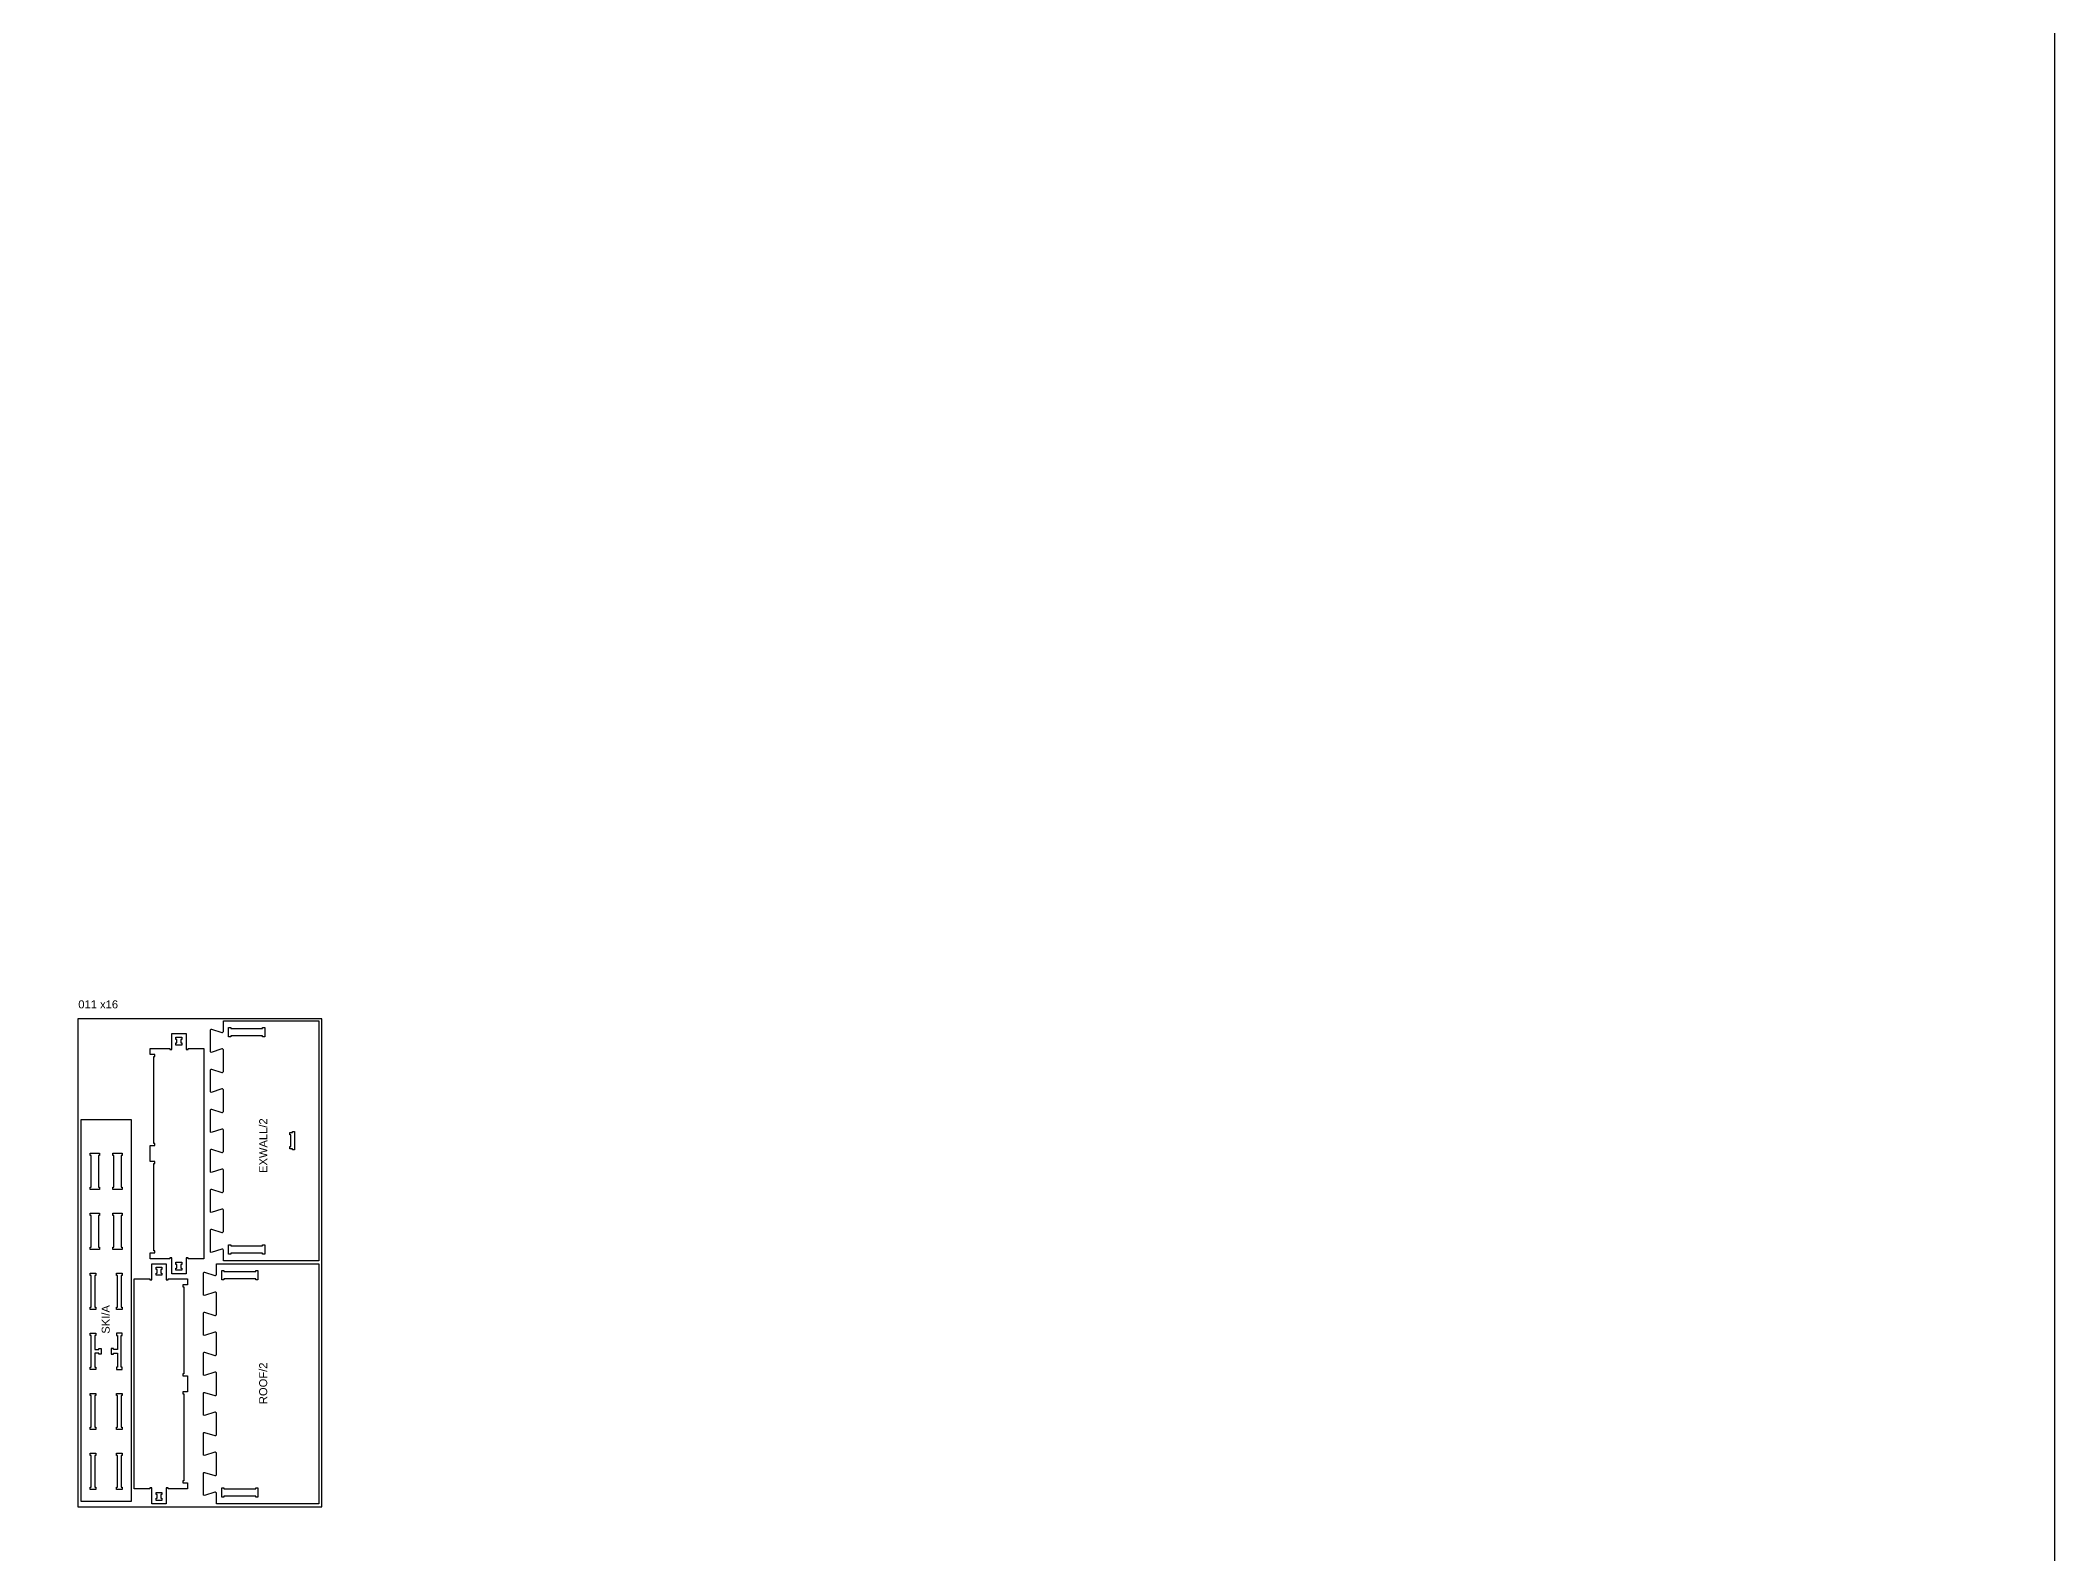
# Model space of a CAD drawing. Extents: x -5600 to 13230, y -11987 to 15775.
# Drawn here: x 3162 to 13230, y 649 to 8212 of the extents above; entities that cross this region are included whole.
import ezdxf

# ---------------------------------------------------------------- set-up
doc = ezdxf.new("R2010")
doc.units = 0
doc.header["$MEASUREMENT"] = 0
for name, color, linetype in [('0_SHEET_BIRCHPLY_2440X1220', 1, 'CONTINUOUS'), ('1_ANYTOOL_1MMDEEP_INSIDE', 2, 'CONTINUOUS'), ('3_ANYTOOL_CUTTHROUGH_INSID', 4, 'CONTINUOUS'), ('6_ANYTOOL_CUTTHROUGH_OUTSI', 5, 'CONTINUOUS'), ('NOTES', 7, 'CONTINUOUS')]:
    doc.layers.add(name, color=color, linetype=linetype)

msp = doc.modelspace()

# ---------------------------------------------------------------- linework, layer by layer
at = {"layer": '0_SHEET_BIRCHPLY_2440X1220'}
msp.add_lwpolyline([(3350, 3322), (3350, 882), (4570, 882), (4570, 3322)], close=True, dxfattribs=at)
at = {"layer": '3_ANYTOOL_CUTTHROUGH_INSID'}
for points in [[(3840, 3190), (3840, 3201), (3845, 3201), (3845, 3219), (3840, 3219), (3840, 3230), (3869, 3230), (3869, 3219), (3864, 3219), (3864, 3201), (3869, 3201), (3869, 3190)], [(4103, 3232), (4103, 3279), (4114, 3279), (4114, 3274), (4273, 3274), (4273, 3279), (4284, 3279), (4284, 3232), (4273, 3232), (4273, 3237), (4114, 3237), (4114, 3232)], [(4409, 2753), (4422, 2753), (4422, 2758), (4433, 2758), (4433, 2667), (4422, 2667), (4422, 2672), (4409, 2672), (4409, 2683), (4414, 2683), (4414, 2742), (4409, 2742)], [(3458, 2650), (3458, 2639), (3453, 2639), (3453, 2480), (3458, 2480), (3458, 2469), (3411, 2469), (3411, 2480), (3416, 2480), (3416, 2639), (3411, 2639), (3411, 2650)], [(3572, 2650), (3572, 2639), (3567, 2639), (3567, 2480), (3572, 2480), (3572, 2469), (3525, 2469), (3525, 2480), (3530, 2480), (3530, 2639), (3525, 2639), (3525, 2650)], [(3458, 2350), (3458, 2339), (3453, 2339), (3453, 2180), (3458, 2180), (3458, 2169), (3411, 2169), (3411, 2180), (3416, 2180), (3416, 2339), (3411, 2339), (3411, 2350)], [(3572, 2350), (3572, 2339), (3567, 2339), (3567, 2180), (3572, 2180), (3572, 2169), (3525, 2169), (3525, 2180), (3530, 2180), (3530, 2339), (3525, 2339), (3525, 2350)], [(4103, 2193), (4114, 2193), (4114, 2188), (4273, 2188), (4273, 2193), (4284, 2193), (4284, 2146), (4273, 2146), (4273, 2151), (4114, 2151), (4114, 2146), (4103, 2146)], [(3440, 2050), (3440, 2039), (3435, 2039), (3435, 1880), (3440, 1880), (3440, 1869), (3411, 1869), (3411, 1880), (3416, 1880), (3416, 2039), (3411, 2039), (3411, 2050)], [(3572, 2050), (3572, 2039), (3567, 2039), (3567, 1880), (3572, 1880), (3572, 1869), (3543, 1869), (3543, 1880), (3548, 1880), (3548, 2039), (3543, 2039), (3543, 2050)], [(3741, 2080), (3770, 2080), (3770, 2069), (3765, 2069), (3765, 2051), (3770, 2051), (3770, 2040), (3741, 2040), (3741, 2051), (3746, 2051), (3746, 2069), (3741, 2069)], [(3840, 2105), (3869, 2105), (3869, 2094), (3864, 2094), (3864, 2076), (3869, 2076), (3869, 2065), (3840, 2065), (3840, 2076), (3845, 2076), (3845, 2094), (3840, 2094)], [(4069, 2064), (4080, 2064), (4080, 2059), (4239, 2059), (4239, 2064), (4250, 2064), (4250, 2017), (4239, 2017), (4239, 2022), (4080, 2022), (4080, 2017), (4069, 2017)], [(3416, 1739), (3411, 1739), (3411, 1750), (3440, 1750), (3440, 1739), (3435, 1739), (3435, 1669), (3455, 1669), (3455, 1674), (3466, 1674), (3466, 1645), (3455, 1645), (3455, 1650), (3435, 1650), (3435, 1580), (3440, 1580), (3440, 1569), (3411, 1569), (3411, 1580), (3416, 1580)], [(3567, 1739), (3572, 1739), (3572, 1750), (3543, 1750), (3543, 1739), (3548, 1739), (3548, 1669), (3528, 1669), (3528, 1674), (3517, 1674), (3517, 1645), (3528, 1645), (3528, 1650), (3548, 1650), (3548, 1580), (3543, 1580), (3543, 1569), (3572, 1569), (3572, 1580), (3567, 1580)], [(3440, 1450), (3440, 1439), (3435, 1439), (3435, 1281), (3440, 1281), (3440, 1270), (3411, 1270), (3411, 1281), (3416, 1281), (3416, 1439), (3411, 1439), (3411, 1450)], [(3572, 1450), (3572, 1439), (3567, 1439), (3567, 1281), (3572, 1281), (3572, 1270), (3543, 1270), (3543, 1281), (3548, 1281), (3548, 1439), (3543, 1439), (3543, 1450)], [(3440, 1151), (3440, 1140), (3435, 1140), (3435, 981), (3440, 981), (3440, 970), (3411, 970), (3411, 981), (3416, 981), (3416, 1140), (3411, 1140), (3411, 1151)], [(3572, 1151), (3572, 1140), (3567, 1140), (3567, 981), (3572, 981), (3572, 970), (3543, 970), (3543, 981), (3548, 981), (3548, 1140), (3543, 1140), (3543, 1151)], [(3741, 955), (3770, 955), (3770, 944), (3765, 944), (3765, 926), (3770, 926), (3770, 915), (3741, 915), (3741, 926), (3746, 926), (3746, 944), (3741, 944)], [(4069, 978), (4080, 978), (4080, 973), (4239, 973), (4239, 978), (4250, 978), (4250, 931), (4239, 931), (4239, 936), (4080, 936), (4080, 931), (4069, 931)]]:
    msp.add_lwpolyline(points, close=True, dxfattribs=at)
at = {"layer": '6_ANYTOOL_CUTTHROUGH_OUTSI'}
for points in [[(3730, 3133), (3735, 3133), (3735, 3143), (3712, 3143), (3712, 3173), (3809, 3173), (3809, 3168), (3819, 3168), (3819, 3248), (3891, 3248), (3891, 3168), (3901, 3168), (3901, 3173), (3980, 3173), (3980, 2123), (3901, 2123), (3901, 2128), (3891, 2128), (3891, 2048), (3819, 2048), (3819, 2128), (3809, 2128), (3809, 2123), (3712, 2123), (3712, 2153), (3735, 2153), (3735, 2163), (3730, 2163), (3730, 2598), (3735, 2598), (3735, 2608), (3712, 2608), (3712, 2688), (3735, 2688), (3735, 2698), (3730, 2698)], [(4012, 3067), (4014, 3070), (4018, 3070), (4070, 3054), (4072, 3054), (4075, 3055), (4076, 3057), (4077, 3059), (4077, 3166), (4076, 3168), (4075, 3170), (4072, 3171), (4070, 3171), (4016, 3154), (4013, 3156), (4012, 3159), (4012, 3267), (4014, 3270), (4018, 3270), (4070, 3254), (4072, 3254), (4075, 3255), (4076, 3257), (4077, 3259), (4077, 3312), (4555, 3312), (4555, 2112), (4077, 2112), (4077, 2166), (4076, 2168), (4075, 2170), (4072, 2171), (4070, 2171), (4016, 2154), (4013, 2156), (4012, 2159), (4012, 2267), (4014, 2270), (4018, 2270), (4070, 2254), (4072, 2254), (4075, 2255), (4076, 2257), (4077, 2259), (4077, 2366), (4076, 2368), (4075, 2370), (4072, 2371), (4070, 2371), (4016, 2354), (4013, 2356), (4012, 2359), (4012, 2467), (4014, 2470), (4018, 2470), (4070, 2454), (4072, 2454), (4075, 2455), (4076, 2457), (4077, 2459), (4077, 2566), (4076, 2568), (4075, 2570), (4072, 2571), (4070, 2571), (4016, 2554), (4013, 2556), (4012, 2559), (4012, 2667), (4014, 2670), (4018, 2670), (4070, 2654), (4072, 2654), (4075, 2655), (4076, 2657), (4077, 2659), (4077, 2766), (4076, 2768), (4075, 2770), (4072, 2771), (4070, 2771), (4016, 2754), (4013, 2756), (4012, 2759), (4012, 2867), (4014, 2870), (4018, 2870), (4070, 2854), (4072, 2854), (4075, 2855), (4076, 2857), (4077, 2859), (4077, 2966), (4076, 2968), (4075, 2970), (4072, 2971), (4070, 2971), (4016, 2954), (4013, 2956), (4012, 2959)], [(3616, 2819), (3616, 910), (3366, 910), (3366, 2819)], [(3631, 1614), (3631, 2022), (3709, 2022), (3709, 2017), (3720, 2017), (3720, 2097), (3791, 2097), (3791, 2017), (3802, 2017), (3802, 2022), (3898, 2022), (3898, 1993), (3875, 1993), (3875, 1982), (3880, 1982), (3880, 1548), (3875, 1548), (3875, 1537), (3898, 1537), (3898, 1458), (3875, 1458), (3875, 1447), (3880, 1447), (3880, 1013), (3875, 1013), (3875, 1002), (3898, 1002), (3898, 973), (3802, 973), (3802, 978), (3791, 978), (3791, 898), (3720, 898), (3720, 978), (3709, 978), (3709, 973), (3631, 973)], [(4042, 2097), (4555, 2097), (4555, 897), (4042, 897), (4042, 951), (4042, 953), (4040, 955), (4038, 956), (4035, 956), (3982, 939), (3978, 941), (3977, 944), (3977, 1052), (3980, 1055), (3983, 1055), (4035, 1039), (4038, 1039), (4040, 1040), (4042, 1042), (4042, 1044), (4042, 1151), (4042, 1153), (4040, 1155), (4038, 1156), (4035, 1156), (3982, 1139), (3978, 1141), (3977, 1144), (3977, 1252), (3980, 1255), (3983, 1255), (4035, 1239), (4038, 1239), (4040, 1240), (4042, 1242), (4042, 1244), (4042, 1351), (4042, 1353), (4040, 1355), (4038, 1356), (4035, 1356), (3982, 1339), (3978, 1341), (3977, 1344), (3977, 1452), (3980, 1455), (3983, 1455), (4035, 1439), (4038, 1439), (4040, 1440), (4042, 1442), (4042, 1444), (4042, 1551), (4042, 1553), (4040, 1555), (4038, 1556), (4035, 1556), (3982, 1539), (3978, 1541), (3977, 1544), (3977, 1652), (3980, 1655), (3983, 1655), (4035, 1639), (4038, 1639), (4040, 1640), (4042, 1642), (4042, 1644), (4042, 1750), (4042, 1753), (4040, 1755), (4038, 1756), (4035, 1756), (3982, 1739), (3978, 1741), (3977, 1744), (3977, 1852), (3980, 1855), (3983, 1855), (4035, 1839), (4038, 1839), (4040, 1840), (4042, 1842), (4042, 1844), (4042, 1951), (4042, 1953), (4040, 1955), (4038, 1956), (4035, 1956), (3982, 1939), (3978, 1941), (3977, 1944), (3977, 2052), (3980, 2055), (3983, 2055), (4035, 2039), (4038, 2039), (4040, 2040), (4042, 2042), (4042, 2044)]]:
    msp.add_lwpolyline(points, close=True, dxfattribs=at)
at = {"layer": 'NOTES'}
msp.add_lwpolyline([(-5600, -11987), (13230, -11987), (13230, 15775), (-5600, 15775)], close=True, dxfattribs=at)

# ---------------------------------------------------------------- texts
at = {"layer": '0_SHEET_BIRCHPLY_2440X1220', "insert": (3352, 3414), "char_height": 40, "width": 232.77, "attachment_point": 1}
msp.add_mtext('\\fArial;011 x16', dxfattribs=at)
at = {"layer": '1_ANYTOOL_1MMDEEP_INSIDE', "char_height": 40, "attachment_point": 1, "rotation": 90}
for s, insert, width in [('\\fArial;EXWALL/2', (4256, 2551), 303.37), ('\\fArial;SKI/A', (3469, 1748), 178.8), ('\\fArial;ROOF/2', (4256, 1396), 238.8)]:
    msp.add_mtext(s, dxfattribs=dict(at, insert=insert, width=width))

doc.saveas('drawing.dxf')
